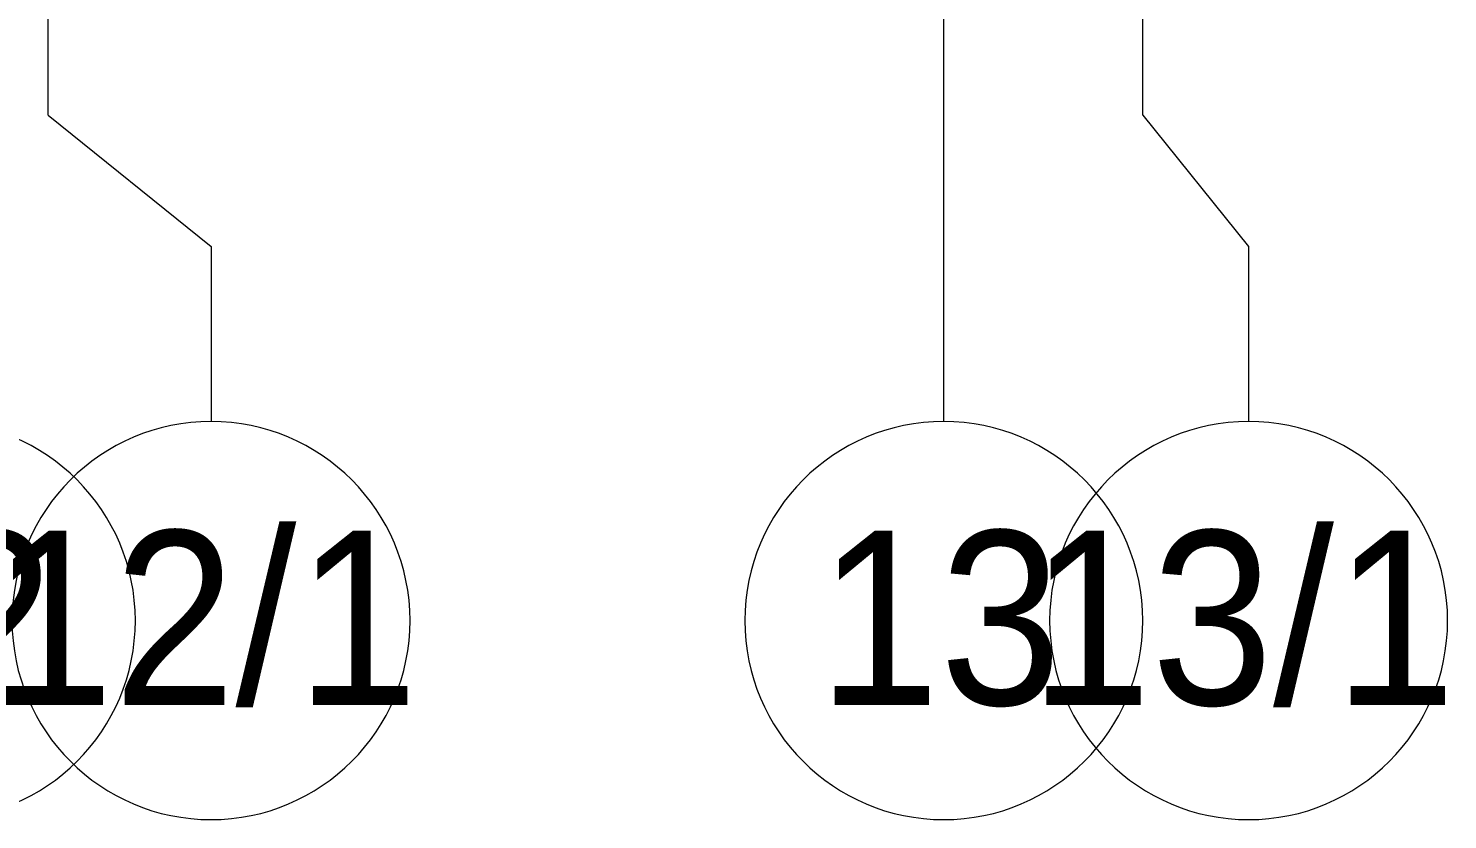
# Model space of a CAD drawing. Header units: millimetres. Extents: x -164500 to 426394, y -23753 to 102118.
# Drawn here: x 187452 to 193158, y 71033 to 74214 of the extents above; entities that cross this region are included whole.
import ezdxf

# ---------------------------------------------------------------- set-up
doc = ezdxf.new("R2010")
doc.units = ezdxf.units.MM
doc.layers.add('Оси', color=7, linetype='Continuous', lineweight=9)
doc.layers.add('Оси-1', color=7, linetype='Continuous', lineweight=20)
doc.styles.add('Arial', font='arial.ttf', dxfattribs={"width": 0.9, "height": 700})

# ---------------------------------------------------------------- blocks, each defined once
blk = doc.blocks.new('Ось сетки - D8-29747960-Объем проектирования 2 этажа')
at = {"layer": 'Оси-1'}
for start, end in [(360, 180), (180, 360)]:
    blk.add_arc((0, 0), 4, start, end, dxfattribs=at)
blk = doc.blocks.new('2floor')
at = {"layer": 'Оси'}
for p, q in [((187532.1, -674.7), (187532.1, 4325.3)), ((191932.1, -674.7), (191932.1, 4325.3)), ((191132.1, -1906.3), (191132.1, 3093.7)), ((187532.1, -674.7), (188186.5, -1202.4)), ((191932.1, -674.7), (192357.9, -1202.4)), ((188186.5, -1202.4), (188186.5, -1906.3)), ((192357.9, -1202.4), (192357.9, -1906.3))]:
    blk.add_line(p, q, dxfattribs=at)
at = {"layer": 'Оси-1', "xscale": 199.9999999999999, "yscale": 199.9999999999999, "zscale": 199.9999999999999}
for p in [(187082.1, -2706.3), (188186.5, -2706.3), (191132.1, -2706.3), (192357.9, -2706.3)]:
    blk.add_blockref('Ось сетки - D8-29747960-Объем проектирования 2 этажа', p, dxfattribs=at)
at = {"layer": 'Оси', "char_height": 700, "attachment_point": 1, "style": 'Arial'}
for s, insert, width in [('12', (186576.9, -2345), 1212.151), ('12/1', (187305.9, -2345), 2121.265), ('13', (190626.9, -2345), 1212.151), ('13/1', (191477.3, -2345), 2121.265)]:
    blk.add_mtext(s, dxfattribs=dict(at, insert=insert, width=width))

msp = doc.modelspace()

# ---------------------------------------------------------------- block references
msp.add_blockref('2floor', (0, 74539.358))

doc.saveas('drawing.dxf')
